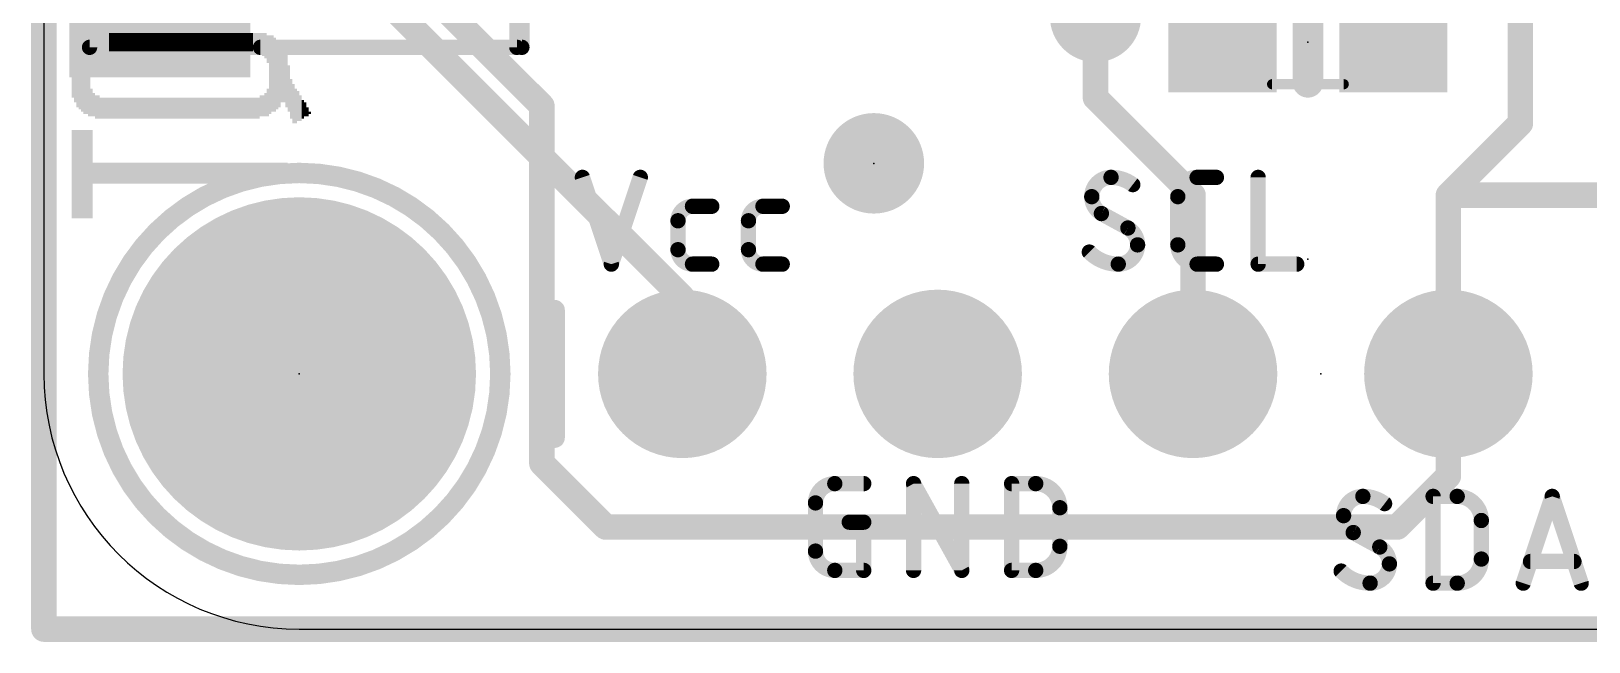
# Model space of a CAD drawing. Extents: x -0.1 to 25.5, y -0.1 to 17.9.
# Drawn here: x -0.13 to 15.37, y -0.13 to 5.95 of the extents above; entities that cross this region are included whole.
import ezdxf

# ---------------------------------------------------------------- set-up
doc = ezdxf.new("R2010")
doc.units = 0
for name, color, linetype in [('1', 12, 'CONTINUOUS'), ('16', 5, 'CONTINUOUS'), ('17', 110, 'CONTINUOUS'), ('18', 110, 'CONTINUOUS'), ('20', 4, 'CONTINUOUS'), ('21', 40, 'CONTINUOUS'), ('22', 6, 'CONTINUOUS'), ('23', 53, 'CONTINUOUS'), ('24', 53, 'CONTINUOUS'), ('51', 253, 'CONTINUOUS')]:
    doc.layers.add(name, color=color, linetype=linetype)

# ---------------------------------------------------------------- blocks, each defined once
blk = doc.blocks.new('RECT')
blk.add_solid([(-0.5, -0.5), (0.5, -0.5), (-0.5, 0.5), (0.5, 0.5)])
blk = doc.blocks.new('PIE')
at = {"const_width": 0.5}
blk.add_lwpolyline([(0, -0.25, 1), (0, 0.25, 1), (0, -0.25)], format="xyb", dxfattribs=at)
blk = doc.blocks.new('ROUNDP')
at = {"const_width": 0.5}
blk.add_lwpolyline([(0, -0.25, 1), (0, 0.25, 1), (0, -0.25)], format="xyb", dxfattribs=at)
blk = doc.blocks.new('ROUNDV')
at = {"const_width": 0.5}
blk.add_lwpolyline([(0, -0.25, 1), (0, 0.25, 1), (0, -0.25)], format="xyb", dxfattribs=at)

msp = doc.modelspace()

# ---------------------------------------------------------------- linework, layer by layer
at = {"layer": '1', "const_width": 0.254}
for points in [[(13.423, 5.842), (13.423, 7.532)], [(11.723, 7.454), (11.723, 5.842)], [(14.6861, 7.128), (14.6861, 5.0341)], [(6.35, 3.302), (2.794, 6.858)], [(10.4599, 6.096), (10.4599, 5.2881)], [(10.4599, 5.2881), (11.43, 4.318)], [(14.6861, 5.0341), (13.97, 4.318)], [(11.43, 4.318), (11.43, 2.54)], [(13.97, 4.318), (13.97, 2.54)], [(20.066, 4.318), (13.97, 4.318)], [(6.35, 3.302), (6.35, 2.54)]]:
    msp.add_lwpolyline(points, dxfattribs=at)
at = {"layer": '1', "const_width": 0.127}
for points in [[(11.6595, 5.842, 1), (11.7865, 5.842)], [(13.3595, 5.842, 1), (13.4865, 5.842)], [(10.5048, 5.333, 1), (10.415, 5.2432)], [(10.3964, 5.2881, 1), (10.5234, 5.2881)], [(14.731, 4.9892, 1), (14.6412, 5.079)], [(14.6226, 5.0341, 1), (14.7496, 5.0341)], [(11.4935, 4.318, 1), (11.3665, 4.318)], [(11.3851, 4.2731, 1), (11.4749, 4.3629)], [(14.0335, 4.318, 1), (13.9065, 4.318)], [(13.97, 4.3815, 1), (13.97, 4.2545)], [(13.9251, 4.3629, 1), (14.0149, 4.2731)], [(6.4135, 3.302, 1), (6.2865, 3.302)], [(6.3051, 3.2571, 1), (6.3949, 3.3469)], [(6.2865, 2.54, 1), (6.4135, 2.54)], [(11.3665, 2.54, 1), (11.4935, 2.54)], [(13.9065, 2.54, 1), (14.0335, 2.54)]]:
    msp.add_lwpolyline(points, format="xyb", dxfattribs=at)
at = {"layer": '16', "const_width": 0.254}
for points in [[(0, 17.78), (0, 0)], [(4.953, 5.207), (3.5774, 6.5826)], [(4.953, 1.651), (4.953, 5.207)], [(13.97, 2.54), (13.97, 1.524)], [(5.588, 1.016), (4.953, 1.651)], [(13.97, 1.524), (13.462, 1.016)], [(13.462, 1.016), (5.588, 1.016)], [(0, 0), (25.4, 0)]]:
    msp.add_lwpolyline(points, dxfattribs=at)
at = {"layer": '16', "const_width": 0.127}
for points in [[(5.0165, 5.207, 1), (4.8895, 5.207)], [(4.9081, 5.1621, 1), (4.9979, 5.2519)], [(14.0335, 2.54, 1), (13.9065, 2.54)], [(4.9979, 1.6959, 1), (4.9081, 1.6061)], [(4.8895, 1.651, 1), (5.0165, 1.651)], [(13.9065, 1.524, 1), (14.0335, 1.524)], [(14.0149, 1.4791, 1), (13.9251, 1.5689)], [(5.588, 1.0795, 1), (5.588, 0.9525)], [(5.5431, 0.9711, 1), (5.6329, 1.0609)], [(13.4171, 1.0609, 1), (13.5069, 0.9711)], [(13.462, 0.9525, 1), (13.462, 1.0795)], [(0, 0.0635, 1), (0, -0.0635)], [(-0.0635, 0, 1), (0.0635, 0)]]:
    msp.add_lwpolyline(points, format="xyb", dxfattribs=at)
at = {"layer": '20'}
for p, q in [((0, 15.24), (0, 2.54)), ((2.54, 0), (22.86, 0))]:
    msp.add_line(p, q, dxfattribs=at)
msp.add_arc((2.54, 2.54), 2.54, 180, 270, dxfattribs=at)
at = {"layer": '21'}
for points, const_width in [([(4.754, 6.99), (4.754, 5.79)], 0.1524), ([(12.573, 6.242), (12.573, 5.442)], 0.3048), ([(4.754, 5.79), (2.154, 5.79)], 0.1524), ([(5.3561, 4.4958), (5.644, 3.6322)], 0.1524), ([(5.644, 3.6322), (5.9318, 4.4958)], 0.1524), ([(11.4706, 4.4958), (11.6625, 4.4958)], 0.1524), ([(12.0776, 4.4958), (12.0776, 3.6322)], 0.1524), ([(11.2787, 3.8241), (11.2787, 4.3039)], 0.1524), ([(6.451, 4.2079), (6.6429, 4.2079)], 0.1524), ([(7.152, 4.2079), (7.3439, 4.2079)], 0.1524), ([(10.7824, 3.992), (10.5185, 4.136)], 0.1524), ([(6.307, 3.7761), (6.307, 4.064)], 0.1524), ([(7.0081, 3.7761), (7.0081, 4.064)], 0.1524), ([(6.6429, 3.6322), (6.451, 3.6322)], 0.1524), ([(7.3439, 3.6322), (7.152, 3.6322)], 0.1524), ([(11.6625, 3.6322), (11.4706, 3.6322)], 0.1524), ([(12.0776, 3.6322), (12.4614, 3.6322)], 0.1524), ([(7.8667, 1.4478), (8.1545, 1.4478)], 0.1524), ([(8.6501, 0.5842), (8.6501, 1.4478)], 0.1524), ([(8.6501, 1.4478), (9.1299, 0.5842)], 0.1524), ([(9.1299, 0.5842), (9.1299, 1.4478)], 0.1524), ([(9.6255, 0.5842), (9.6255, 1.4478)], 0.1524), ([(9.6255, 1.4478), (9.8654, 1.4478)], 0.1524), ([(13.8179, 0.4572), (13.8179, 1.3208)], 0.1524), ([(13.8179, 1.3208), (14.0578, 1.3208)], 0.1524), ([(14.7148, 0.4572), (15.0026, 1.3208)], 0.1524), ([(15.0026, 1.3208), (15.2905, 0.4572)], 0.1524), ([(7.6748, 0.7761), (7.6748, 1.2559)], 0.1524), ([(10.1052, 1.2079), (10.1052, 0.8241)], 0.1524), ([(8.0106, 1.064), (8.1545, 1.064)], 0.1524), ([(8.1545, 1.064), (8.1545, 0.5842)], 0.1524), ([(14.2977, 1.0809), (14.2977, 0.6971)], 0.1524), ([(13.2873, 0.817), (13.0234, 0.961)], 0.1524), ([(8.1545, 0.5842), (7.8667, 0.5842)], 0.1524), ([(9.8654, 0.5842), (9.6255, 0.5842)], 0.1524), ([(15.2185, 0.6731), (14.7867, 0.6731)], 0.1524), ([(14.0578, 0.4572), (13.8179, 0.4572)], 0.1524)]:
    msp.add_lwpolyline(points, dxfattribs=dict(at, const_width=const_width))
for points, const_width in [([(2.154, 5.8281, 1), (2.154, 5.7519)], 0.0762), ([(4.7159, 5.79, 1), (4.7921, 5.79)], 0.0762), ([(4.754, 5.7519, 1), (4.754, 5.8281)], 0.0762), ([(12.4968, 5.442, 1), (12.6492, 5.442)], 0.1524), ([(2.54, 0.54, 1), (2.54, 4.54, 1), (2.54, 0.54)], 0.2032), ([(5.3922, 4.5078, 1), (5.32, 4.4838)], 0.0762), ([(5.968, 4.4838, 1), (5.8957, 4.5078)], 0.0762), ([(10.6145, 4.4958, 0.4142), (10.4226, 4.3039)], 0.1524), ([(10.8304, 4.4238, 0.1623), (10.6145, 4.4958)], 0.1524), ([(10.6145, 4.5339, 1), (10.6145, 4.4577)], 0.0762), ([(10.6145, 4.4577, 1), (10.6145, 4.5339)], 0.0762), ([(11.4706, 4.4958, 0.4142), (11.2787, 4.3039)], 0.1524), ([(11.4706, 4.5339, 1), (11.4706, 4.4577)], 0.0762), ([(11.4706, 4.4577, 1), (11.4706, 4.5339)], 0.0762), ([(11.6625, 4.4577, 1), (11.6625, 4.5339)], 0.0762), ([(12.1157, 4.4958, 1), (12.0395, 4.4958)], 0.0762), ([(10.4226, 4.3039, 0.2656), (10.5185, 4.136)], 0.1524), ([(10.4607, 4.3039, 1), (10.3845, 4.3039)], 0.0762), ([(10.3845, 4.3039, 1), (10.4607, 4.3039)], 0.0762), ([(10.8075, 4.3934, 1), (10.8533, 4.4543)], 0.0762), ([(11.3168, 4.3039, 1), (11.2406, 4.3039)], 0.0762), ([(11.2406, 4.3039, 1), (11.3168, 4.3039)], 0.0762), ([(6.451, 4.2079, 0.4142), (6.307, 4.064)], 0.1524), ([(6.451, 4.246, 1), (6.451, 4.1698)], 0.0762), ([(6.451, 4.1698, 1), (6.451, 4.246)], 0.0762), ([(6.6429, 4.1698, 1), (6.6429, 4.246)], 0.0762), ([(7.152, 4.2079, 0.4142), (7.0081, 4.064)], 0.1524), ([(7.152, 4.246, 1), (7.152, 4.1698)], 0.0762), ([(7.152, 4.1698, 1), (7.152, 4.246)], 0.0762), ([(7.3439, 4.1698, 1), (7.3439, 4.246)], 0.0762), ([(10.5368, 4.1694, 1), (10.5003, 4.1025)], 0.0762), ([(10.4992, 4.1031, 1), (10.5379, 4.1688)], 0.0762), ([(6.3451, 4.064, 1), (6.2689, 4.064)], 0.0762), ([(6.2689, 4.064, 1), (6.3451, 4.064)], 0.0762), ([(7.0462, 4.064, 1), (6.97, 4.064)], 0.0762), ([(6.97, 4.064, 1), (7.0462, 4.064)], 0.0762), ([(10.8018, 4.0249, 1), (10.7631, 3.9592)], 0.0762), ([(10.8784, 3.8241, 0.2656), (10.7824, 3.992)], 0.1524), ([(10.7642, 3.9586, 1), (10.8007, 4.0255)], 0.0762), ([(10.6865, 3.6322, 0.4142), (10.8784, 3.8241)], 0.1524), ([(10.9165, 3.8241, 1), (10.8403, 3.8241)], 0.0762), ([(11.2787, 3.8241, 0.4142), (11.4706, 3.6322)], 0.1524), ([(11.3168, 3.8241, 1), (11.2406, 3.8241)], 0.0762), ([(6.307, 3.7761, 0.4142), (6.451, 3.6322)], 0.1524), ([(6.3451, 3.7761, 1), (6.2689, 3.7761)], 0.0762), ([(6.2689, 3.7761, 1), (6.3451, 3.7761)], 0.0762), ([(7.0081, 3.7761, 0.4142), (7.152, 3.6322)], 0.1524), ([(7.0462, 3.7761, 1), (6.97, 3.7761)], 0.0762), ([(6.97, 3.7761, 1), (7.0462, 3.7761)], 0.0762), ([(10.4257, 3.779, 1), (10.3715, 3.7253)], 0.0762), ([(10.3986, 3.7521, 0.2), (10.6865, 3.6322)], 0.1524), ([(10.8403, 3.8241, 1), (10.9165, 3.8241)], 0.0762), ([(11.2406, 3.8241, 1), (11.3168, 3.8241)], 0.0762), ([(5.6078, 3.6442, 1), (5.6801, 3.6202)], 0.0762), ([(5.6078, 3.6202, 1), (5.6801, 3.6442)], 0.0762), ([(6.451, 3.6703, 1), (6.451, 3.5941)], 0.0762), ([(6.451, 3.5941, 1), (6.451, 3.6703)], 0.0762), ([(6.6429, 3.5941, 1), (6.6429, 3.6703)], 0.0762), ([(7.152, 3.6703, 1), (7.152, 3.5941)], 0.0762), ([(7.152, 3.5941, 1), (7.152, 3.6703)], 0.0762), ([(7.3439, 3.5941, 1), (7.3439, 3.6703)], 0.0762), ([(10.6865, 3.6703, 1), (10.6865, 3.5941)], 0.0762), ([(10.6865, 3.5941, 1), (10.6865, 3.6703)], 0.0762), ([(11.4706, 3.6703, 1), (11.4706, 3.5941)], 0.0762), ([(11.4706, 3.5941, 1), (11.4706, 3.6703)], 0.0762), ([(11.6625, 3.5941, 1), (11.6625, 3.6703)], 0.0762), ([(12.0776, 3.6703, 1), (12.0776, 3.5941)], 0.0762), ([(12.0395, 3.6322, 1), (12.1157, 3.6322)], 0.0762), ([(12.4614, 3.5941, 1), (12.4614, 3.6703)], 0.0762), ([(7.8667, 1.4478, 0.4142), (7.6748, 1.2559)], 0.1524), ([(7.8667, 1.4859, 1), (7.8667, 1.4097)], 0.0762), ([(7.8667, 1.4097, 1), (7.8667, 1.4859)], 0.0762), ([(8.1545, 1.4097, 1), (8.1545, 1.4859)], 0.0762), ([(8.6882, 1.4478, 1), (8.612, 1.4478)], 0.0762), ([(8.6834, 1.4663, 1), (8.6168, 1.4293)], 0.0762), ([(9.168, 1.4478, 1), (9.0918, 1.4478)], 0.0762), ([(9.6636, 1.4478, 1), (9.5874, 1.4478)], 0.0762), ([(9.6255, 1.4859, 1), (9.6255, 1.4097)], 0.0762), ([(10.1052, 1.2079, 0.4142), (9.8654, 1.4478)], 0.1524), ([(9.8654, 1.4859, 1), (9.8654, 1.4097)], 0.0762), ([(9.8654, 1.4097, 1), (9.8654, 1.4859)], 0.0762), ([(13.1194, 1.3208, 0.4142), (12.9275, 1.1289)], 0.1524), ([(13.3353, 1.2488, 0.1623), (13.1194, 1.3208)], 0.1524), ([(13.1194, 1.3589, 1), (13.1194, 1.2827)], 0.0762), ([(13.1194, 1.2827, 1), (13.1194, 1.3589)], 0.0762), ([(13.856, 1.3208, 1), (13.7798, 1.3208)], 0.0762), ([(13.8179, 1.3589, 1), (13.8179, 1.2827)], 0.0762), ([(14.2977, 1.0809, 0.4142), (14.0578, 1.3208)], 0.1524), ([(14.0578, 1.3589, 1), (14.0578, 1.2827)], 0.0762), ([(14.0578, 1.2827, 1), (14.0578, 1.3589)], 0.0762), ([(15.0388, 1.3328, 1), (14.9665, 1.3088)], 0.0762), ([(15.0388, 1.3088, 1), (14.9665, 1.3328)], 0.0762), ([(7.7129, 1.2559, 1), (7.6367, 1.2559)], 0.0762), ([(7.6367, 1.2559, 1), (7.7129, 1.2559)], 0.0762), ([(10.1433, 1.2079, 1), (10.0671, 1.2079)], 0.0762), ([(10.0671, 1.2079, 1), (10.1433, 1.2079)], 0.0762), ([(13.3124, 1.2184, 1), (13.3581, 1.2793)], 0.0762), ([(8.0106, 1.1021, 1), (8.0106, 1.0259)], 0.0762), ([(8.1926, 1.064, 1), (8.1164, 1.064)], 0.0762), ([(8.1545, 1.0259, 1), (8.1545, 1.1021)], 0.0762), ([(12.9275, 1.1289, 0.2656), (13.0234, 0.961)], 0.1524), ([(12.9656, 1.1289, 1), (12.8894, 1.1289)], 0.0762), ([(12.8894, 1.1289, 1), (12.9656, 1.1289)], 0.0762), ([(14.3358, 1.0809, 1), (14.2596, 1.0809)], 0.0762), ([(14.2596, 1.0809, 1), (14.3358, 1.0809)], 0.0762), ([(13.0417, 0.9944, 1), (13.0052, 0.9275)], 0.0762), ([(13.0041, 0.9281, 1), (13.0428, 0.9938)], 0.0762), ([(7.6748, 0.7761, 0.4142), (7.8667, 0.5842)], 0.1524), ([(7.7129, 0.7761, 1), (7.6367, 0.7761)], 0.0762), ([(7.6367, 0.7761, 1), (7.7129, 0.7761)], 0.0762), ([(9.8654, 0.5842, 0.4142), (10.1052, 0.8241)], 0.1524), ([(10.1433, 0.8241, 1), (10.0671, 0.8241)], 0.0762), ([(10.0671, 0.8241, 1), (10.1433, 0.8241)], 0.0762), ([(13.3067, 0.8499, 1), (13.268, 0.7842)], 0.0762), ([(13.3833, 0.6491, 0.2656), (13.2873, 0.817)], 0.1524), ([(13.2691, 0.7836, 1), (13.3056, 0.8505)], 0.0762), ([(7.8667, 0.6223, 1), (7.8667, 0.5461)], 0.0762), ([(7.8667, 0.5461, 1), (7.8667, 0.6223)], 0.0762), ([(8.1164, 0.5842, 1), (8.1926, 0.5842)], 0.0762), ([(8.1545, 0.5461, 1), (8.1545, 0.6223)], 0.0762), ([(8.612, 0.5842, 1), (8.6882, 0.5842)], 0.0762), ([(9.0918, 0.5842, 1), (9.168, 0.5842)], 0.0762), ([(9.0966, 0.5657, 1), (9.1632, 0.6027)], 0.0762), ([(9.6255, 0.6223, 1), (9.6255, 0.5461)], 0.0762), ([(9.5874, 0.5842, 1), (9.6636, 0.5842)], 0.0762), ([(9.8654, 0.6223, 1), (9.8654, 0.5461)], 0.0762), ([(9.8654, 0.5461, 1), (9.8654, 0.6223)], 0.0762), ([(12.9305, 0.604, 1), (12.8764, 0.5503)], 0.0762), ([(12.9035, 0.5771, 0.2), (13.1914, 0.4572)], 0.1524), ([(13.1914, 0.4572, 0.4142), (13.3833, 0.6491)], 0.1524), ([(13.4214, 0.6491, 1), (13.3452, 0.6491)], 0.0762), ([(13.3452, 0.6491, 1), (13.4214, 0.6491)], 0.0762), ([(14.0578, 0.4572, 0.4142), (14.2977, 0.6971)], 0.1524), ([(14.3358, 0.6971, 1), (14.2596, 0.6971)], 0.0762), ([(14.2596, 0.6971, 1), (14.3358, 0.6971)], 0.0762), ([(14.7867, 0.7112, 1), (14.7867, 0.635)], 0.0762), ([(15.2185, 0.635, 1), (15.2185, 0.7112)], 0.0762), ([(13.1914, 0.4953, 1), (13.1914, 0.4191)], 0.0762), ([(13.1914, 0.4191, 1), (13.1914, 0.4953)], 0.0762), ([(13.8179, 0.4953, 1), (13.8179, 0.4191)], 0.0762), ([(13.7798, 0.4572, 1), (13.856, 0.4572)], 0.0762), ([(14.0578, 0.4953, 1), (14.0578, 0.4191)], 0.0762), ([(14.0578, 0.4191, 1), (14.0578, 0.4953)], 0.0762), ([(14.6786, 0.4692, 1), (14.7509, 0.4452)], 0.0762), ([(15.2544, 0.4452, 1), (15.3267, 0.4692)], 0.0762)]:
    msp.add_lwpolyline(points, format="xyb", dxfattribs=dict(at, const_width=const_width))
at = {"layer": '23'}
for p in [(12.573, 5.842), (8.255, 4.6355), (2.54, 2.54), (12.7, 2.54)]:
    msp.add_point(p, dxfattribs=at)
at = {"layer": '24'}
msp.add_point((12.573, 3.683), dxfattribs=at)
at = {"layer": '51'}
for points, const_width in [([(0.454, 5.79), (0.454, 11.89)], 0.1524), ([(4.704, 11.89), (4.704, 5.79)], 0.1524), ([(4.704, 5.79), (0.454, 5.79)], 0.1524), ([(12.217, 5.423), (12.929, 5.423)], 0.1016), ([(5.08, 3.175), (5.08, 1.905)], 0.2032)]:
    msp.add_lwpolyline(points, dxfattribs=dict(at, const_width=const_width))
for points, const_width in [([(0.454, 5.8281, 1), (0.454, 5.7519)], 0.0762), ([(0.4159, 5.79, 1), (0.4921, 5.79)], 0.0762), ([(4.6659, 5.79, 1), (4.7421, 5.79)], 0.0762), ([(4.704, 5.7519, 1), (4.704, 5.8281)], 0.0762), ([(12.217, 5.4484, 1), (12.217, 5.3976)], 0.0508), ([(12.929, 5.3976, 1), (12.929, 5.4484)], 0.0508), ([(5.1308, 3.175, 1), (5.0292, 3.175)], 0.1016), ([(5.0292, 1.905, 1), (5.1308, 1.905)], 0.1016)]:
    msp.add_lwpolyline(points, format="xyb", dxfattribs=dict(at, const_width=const_width))

# ---------------------------------------------------------------- block references
at = {"layer": '1', "xscale": 1.8, "yscale": 1.2}
msp.add_blockref('RECT', (1.154, 6.09), dxfattribs=at)
at = {"layer": '1', "xscale": 1.075}
for p in [(11.723, 5.842), (13.423, 5.842)]:
    msp.add_blockref('RECT', p, dxfattribs=at)
at = {"layer": '1'}
msp.add_blockref('PIE', (8.255, 4.6355), dxfattribs=at)
at = {"layer": '17', "xscale": 3.516, "yscale": 3.516}
msp.add_blockref('ROUNDP', (2.54, 2.54), dxfattribs=at)
msp.add_blockref('ROUNDP', (2.54, 2.54), dxfattribs=at)
at = {"layer": '17', "xscale": 1.6764, "yscale": 1.6764, "rotation": 90}
for p in [(6.35, 2.54), (6.35, 2.54), (8.89, 2.54), (8.89, 2.54), (11.43, 2.54), (11.43, 2.54), (13.97, 2.54), (13.97, 2.54)]:
    msp.add_blockref('ROUNDP', p, dxfattribs=at)
at = {"layer": '18', "xscale": 0.9064, "yscale": 0.9064}
msp.add_blockref('ROUNDV', (10.4599, 6.096), dxfattribs=at)
msp.add_blockref('ROUNDV', (10.4599, 6.096), dxfattribs=at)
at = {"layer": '22', "rotation": 270}
for p, xscale, yscale in [((0.4502, 5.5067), 0.8077, 0.0231), ((0.4733, 5.7721), 0.2769, 0.0231), ((0.4964, 5.8064), 0.254, 0.0231), ((0.5196, 5.8179), 0.2311, 0.0231), ((0.5427, 5.8306), 0.2057, 0.0231), ((0.5658, 5.8306), 0.2057, 0.0231), ((0.5889, 5.8306), 0.2057, 0.0231), ((0.612, 5.8306), 0.2057, 0.0231), ((0.635, 5.8306), 0.2057, 0.0229), ((0.658, 5.842), 0.1829, 0.0231), ((0.6811, 5.842), 0.1829, 0.0231), ((0.7042, 5.842), 0.1829, 0.0231), ((0.7273, 5.842), 0.1829, 0.0231), ((0.7504, 5.842), 0.1829, 0.0231), ((0.7736, 5.842), 0.1829, 0.0231), ((0.7967, 5.842), 0.1829, 0.0231), ((0.8198, 5.842), 0.1829, 0.0231), ((0.8429, 5.842), 0.1829, 0.0231), ((0.866, 5.842), 0.1829, 0.0231), ((0.889, 5.842), 0.1829, 0.0229), ((0.912, 5.842), 0.1829, 0.0231), ((0.9351, 5.842), 0.1829, 0.0231), ((0.9582, 5.842), 0.1829, 0.0231), ((0.9813, 5.842), 0.1829, 0.0231), ((1.0044, 5.842), 0.1829, 0.0231), ((1.0276, 5.842), 0.1829, 0.0231), ((1.0507, 5.842), 0.1829, 0.0231), ((1.0738, 5.842), 0.1829, 0.0231), ((1.0969, 5.842), 0.1829, 0.0231), ((1.12, 5.842), 0.1829, 0.0231), ((1.143, 5.842), 0.1829, 0.0229), ((1.166, 5.842), 0.1829, 0.0231), ((1.1891, 5.842), 0.1829, 0.0231), ((1.2122, 5.842), 0.1829, 0.0231), ((1.2353, 5.842), 0.1829, 0.0231), ((1.2584, 5.842), 0.1829, 0.0231), ((1.2816, 5.842), 0.1829, 0.0231), ((1.3047, 5.842), 0.1829, 0.0231), ((1.3278, 5.842), 0.1829, 0.0231), ((1.3509, 5.842), 0.1829, 0.0231), ((1.374, 5.842), 0.1829, 0.0231), ((1.397, 5.842), 0.1829, 0.0229), ((1.42, 5.842), 0.1829, 0.0231), ((1.4431, 5.842), 0.1829, 0.0231), ((1.4662, 5.842), 0.1829, 0.0231), ((1.4893, 5.842), 0.1829, 0.0231), ((1.5124, 5.842), 0.1829, 0.0231), ((1.5356, 5.842), 0.1829, 0.0231), ((1.5587, 5.842), 0.1829, 0.0231), ((1.5818, 5.842), 0.1829, 0.0231), ((1.6049, 5.842), 0.1829, 0.0231), ((1.628, 5.842), 0.1829, 0.0231), ((1.651, 5.842), 0.1829, 0.0229), ((1.674, 5.842), 0.1829, 0.0231), ((1.6971, 5.842), 0.1829, 0.0231), ((1.7202, 5.842), 0.1829, 0.0231), ((1.7433, 5.842), 0.1829, 0.0231), ((1.7664, 5.842), 0.1829, 0.0231), ((1.7896, 5.842), 0.1829, 0.0231), ((1.8127, 5.842), 0.1829, 0.0231), ((1.8358, 5.842), 0.1829, 0.0231), ((1.8589, 5.842), 0.1829, 0.0231), ((1.882, 5.842), 0.1829, 0.0231), ((1.905, 5.842), 0.1829, 0.0229), ((1.928, 5.842), 0.1829, 0.0231), ((1.9511, 5.842), 0.1829, 0.0231), ((1.9742, 5.842), 0.1829, 0.0231), ((1.9973, 5.842), 0.1829, 0.0231), ((2.0204, 5.842), 0.1829, 0.0231), ((2.0436, 5.842), 0.1829, 0.0231), ((2.0667, 5.842), 0.1829, 0.0231), ((2.0898, 5.8306), 0.2057, 0.0231), ((2.1129, 5.8306), 0.2057, 0.0231), ((2.136, 5.8306), 0.2057, 0.0231), ((2.159, 5.8306), 0.2057, 0.0229), ((2.182, 5.8179), 0.2311, 0.0231), ((2.2051, 5.8064), 0.254, 0.0231), ((2.2282, 5.7721), 0.2769, 0.0231), ((2.2513, 5.5182), 0.7849, 0.0231), ((2.2744, 5.5296), 0.762, 0.0231), ((2.2976, 5.5182), 0.7391, 0.0231), ((0.3118, 5.5194), 0.5537, 0.0231), ((0.3349, 5.5067), 0.6248, 0.0231), ((0.358, 5.5067), 0.6706, 0.0231), ((0.381, 5.5067), 0.7163, 0.0229), ((0.404, 5.5067), 0.762, 0.0231), ((0.4271, 5.5067), 0.762, 0.0231), ((2.3207, 5.5182), 0.6934, 0.0231), ((2.3438, 5.5182), 0.6477, 0.0231), ((2.3669, 5.5309), 0.5766, 0.0231), ((2.39, 5.5194), 0.5537, 0.0231), ((0.2887, 5.508), 0.4394, 0.0231), ((2.413, 5.461), 0.5334, 0.0229), ((2.436, 5.3797), 0.4623, 0.0231), ((2.4591, 5.2769), 0.3937, 0.0231), ((2.4822, 5.2299), 0.3912, 0.0231), ((0.4733, 5.2413), 0.2769, 0.0231), ((0.4964, 5.2184), 0.2311, 0.0231), ((0.5196, 5.1956), 0.2311, 0.0231), ((0.5427, 5.1956), 0.2311, 0.0231), ((0.5658, 5.1841), 0.2083, 0.0231), ((0.5889, 5.1841), 0.2083, 0.0231), ((0.612, 5.1841), 0.2083, 0.0231), ((0.635, 5.1841), 0.2083, 0.0229), ((0.658, 5.1841), 0.2083, 0.0231), ((0.6811, 5.1841), 0.2083, 0.0231), ((0.7042, 5.1841), 0.2083, 0.0231), ((0.7273, 5.1841), 0.2083, 0.0231), ((0.7504, 5.1841), 0.2083, 0.0231), ((0.7736, 5.1841), 0.2083, 0.0231), ((0.7967, 5.1841), 0.2083, 0.0231), ((0.8198, 5.1841), 0.2083, 0.0231), ((0.8429, 5.1841), 0.2083, 0.0231), ((0.866, 5.1841), 0.2083, 0.0231), ((0.889, 5.1841), 0.2083, 0.0229), ((0.912, 5.1841), 0.2083, 0.0231), ((0.9351, 5.1841), 0.2083, 0.0231), ((0.9582, 5.1841), 0.2083, 0.0231), ((0.9813, 5.1841), 0.2083, 0.0231), ((1.0044, 5.1841), 0.2083, 0.0231), ((1.0276, 5.1841), 0.2083, 0.0231), ((1.0507, 5.1841), 0.2083, 0.0231), ((1.0738, 5.1841), 0.2083, 0.0231), ((1.0969, 5.1841), 0.2083, 0.0231), ((1.12, 5.1841), 0.2083, 0.0231), ((1.143, 5.1841), 0.2083, 0.0229), ((1.166, 5.1841), 0.2083, 0.0231), ((1.1891, 5.1841), 0.2083, 0.0231), ((1.2122, 5.1841), 0.2083, 0.0231), ((1.2353, 5.1841), 0.2083, 0.0231), ((1.2584, 5.1841), 0.2083, 0.0231), ((1.2816, 5.1841), 0.2083, 0.0231), ((1.3047, 5.1841), 0.2083, 0.0231), ((1.3278, 5.1841), 0.2083, 0.0231), ((1.3509, 5.1841), 0.2083, 0.0231), ((1.374, 5.1841), 0.2083, 0.0231), ((1.397, 5.1841), 0.2083, 0.0229), ((1.42, 5.1841), 0.2083, 0.0231), ((1.4431, 5.1841), 0.2083, 0.0231), ((1.4662, 5.1841), 0.2083, 0.0231), ((1.4893, 5.1841), 0.2083, 0.0231), ((1.5124, 5.1841), 0.2083, 0.0231), ((1.5356, 5.1841), 0.2083, 0.0231), ((1.5587, 5.1841), 0.2083, 0.0231), ((1.5818, 5.1841), 0.2083, 0.0231), ((1.6049, 5.1841), 0.2083, 0.0231), ((1.628, 5.1841), 0.2083, 0.0231), ((1.651, 5.1841), 0.2083, 0.0229), ((1.674, 5.1841), 0.2083, 0.0231), ((1.6971, 5.1841), 0.2083, 0.0231), ((1.7202, 5.1841), 0.2083, 0.0231), ((1.7433, 5.1841), 0.2083, 0.0231), ((1.7664, 5.1841), 0.2083, 0.0231), ((1.7896, 5.1841), 0.2083, 0.0231), ((1.8127, 5.1841), 0.2083, 0.0231), ((1.8358, 5.1841), 0.2083, 0.0231), ((1.8589, 5.1841), 0.2083, 0.0231), ((1.882, 5.1841), 0.2083, 0.0231), ((1.905, 5.1841), 0.2083, 0.0229), ((1.928, 5.1841), 0.2083, 0.0231), ((1.9511, 5.1841), 0.2083, 0.0231), ((1.9742, 5.1841), 0.2083, 0.0231), ((1.9973, 5.1841), 0.2083, 0.0231), ((2.0204, 5.1841), 0.2083, 0.0231), ((2.0436, 5.1841), 0.2083, 0.0231), ((2.0667, 5.1841), 0.2083, 0.0231), ((2.0898, 5.1841), 0.2083, 0.0231), ((2.1129, 5.1841), 0.2083, 0.0231), ((2.136, 5.1841), 0.2083, 0.0231), ((2.159, 5.207), 0.2083, 0.0229), ((2.182, 5.207), 0.2083, 0.0231), ((2.2051, 5.2184), 0.2311, 0.0231), ((2.2282, 5.2413), 0.2769, 0.0231), ((2.5053, 5.207), 0.3454, 0.0231), ((2.5284, 5.207), 0.2997, 0.0231), ((2.5516, 5.1841), 0.254, 0.0231), ((2.5747, 5.1727), 0.1854, 0.0231), ((2.5978, 5.1727), 0.1397, 0.0231), ((2.6209, 5.1486), 0.0914, 0.0231), ((2.644, 5.1372), 0.0229, 0.0231), ((0.2887, 4.5263), 0.8788, 0.0231), ((0.3118, 4.5263), 0.8788, 0.0231), ((0.3349, 4.5263), 0.8788, 0.0231), ((0.358, 4.5263), 0.8788, 0.0231), ((0.381, 4.5263), 0.8788, 0.0229), ((0.404, 4.5263), 0.8788, 0.0231), ((0.4271, 4.5263), 0.8788, 0.0231), ((0.4502, 4.5263), 0.8788, 0.0231), ((0.4733, 4.5263), 0.8788, 0.0231), ((0.4964, 4.5364), 0.2083, 0.0231), ((0.5196, 4.5364), 0.2083, 0.0231), ((0.5427, 4.5364), 0.2083, 0.0231), ((0.5658, 4.5364), 0.2083, 0.0231), ((0.5889, 4.5364), 0.2083, 0.0231), ((0.612, 4.5364), 0.2083, 0.0231), ((0.635, 4.5364), 0.2083, 0.0229), ((0.658, 4.5364), 0.2083, 0.0231), ((0.6811, 4.5364), 0.2083, 0.0231), ((0.7042, 4.5364), 0.2083, 0.0231), ((0.7273, 4.5364), 0.2083, 0.0231), ((0.7504, 4.5364), 0.2083, 0.0231), ((0.7736, 4.5364), 0.2083, 0.0231), ((0.7967, 4.5364), 0.2083, 0.0231), ((0.8198, 4.5364), 0.2083, 0.0231), ((0.8429, 4.5364), 0.2083, 0.0231), ((0.866, 4.5364), 0.2083, 0.0231), ((0.889, 4.5364), 0.2083, 0.0229), ((0.912, 4.5364), 0.2083, 0.0231), ((0.9351, 4.5364), 0.2083, 0.0231), ((0.9582, 4.5364), 0.2083, 0.0231), ((0.9813, 4.5364), 0.2083, 0.0231), ((1.0044, 4.5364), 0.2083, 0.0231), ((1.0276, 4.5364), 0.2083, 0.0231), ((1.0507, 4.5364), 0.2083, 0.0231), ((1.0738, 4.5364), 0.2083, 0.0231), ((1.0969, 4.5364), 0.2083, 0.0231), ((1.12, 4.5364), 0.2083, 0.0231), ((1.143, 4.5364), 0.2083, 0.0229), ((1.166, 4.5364), 0.2083, 0.0231), ((1.1891, 4.5364), 0.2083, 0.0231), ((1.2122, 4.5364), 0.2083, 0.0231), ((1.2353, 4.5364), 0.2083, 0.0231), ((1.2584, 4.5364), 0.2083, 0.0231), ((1.2816, 4.5364), 0.2083, 0.0231), ((1.3047, 4.5364), 0.2083, 0.0231), ((1.3278, 4.5364), 0.2083, 0.0231), ((1.3509, 4.5364), 0.2083, 0.0231), ((1.374, 4.5364), 0.2083, 0.0231), ((1.397, 4.5364), 0.2083, 0.0229), ((1.42, 4.5364), 0.2083, 0.0231), ((1.4431, 4.5364), 0.2083, 0.0231), ((1.4662, 4.5364), 0.2083, 0.0231), ((1.4893, 4.5364), 0.2083, 0.0231), ((1.5124, 4.5364), 0.2083, 0.0231), ((1.5356, 4.5364), 0.2083, 0.0231), ((1.5587, 4.5364), 0.2083, 0.0231), ((1.5818, 4.5364), 0.2083, 0.0231), ((1.6049, 4.5364), 0.2083, 0.0231), ((1.628, 4.5364), 0.2083, 0.0231), ((1.651, 4.5364), 0.2083, 0.0229), ((1.674, 4.5364), 0.2083, 0.0231), ((1.6971, 4.5364), 0.2083, 0.0231), ((1.7202, 4.5364), 0.2083, 0.0231), ((1.7433, 4.5364), 0.2083, 0.0231), ((1.7664, 4.5364), 0.2083, 0.0231), ((1.7896, 4.5364), 0.2083, 0.0231), ((1.8127, 4.5364), 0.2083, 0.0231), ((1.8358, 4.5364), 0.2083, 0.0231), ((1.8589, 4.5364), 0.2083, 0.0231), ((1.882, 4.5364), 0.2083, 0.0231), ((1.905, 4.5364), 0.2083, 0.0229), ((1.928, 4.5364), 0.2083, 0.0231), ((1.9511, 4.5364), 0.2083, 0.0231), ((1.9742, 4.5364), 0.2083, 0.0231), ((1.9973, 4.5364), 0.2083, 0.0231), ((2.0204, 4.5364), 0.2083, 0.0231), ((2.0436, 4.5364), 0.2083, 0.0231), ((2.0667, 4.5364), 0.2083, 0.0231), ((2.0898, 4.5364), 0.2083, 0.0231), ((2.1129, 4.5364), 0.2083, 0.0231), ((2.136, 4.5364), 0.2083, 0.0231), ((2.159, 4.5364), 0.2083, 0.0229), ((2.182, 4.5364), 0.2083, 0.0231), ((2.2051, 4.5364), 0.2083, 0.0231), ((2.2282, 4.5364), 0.2083, 0.0231), ((2.2513, 4.5364), 0.2083, 0.0231), ((2.2744, 4.5364), 0.2083, 0.0231), ((2.2976, 4.5364), 0.2083, 0.0231), ((2.3207, 4.5364), 0.2083, 0.0231), ((2.3438, 4.5364), 0.2083, 0.0231), ((2.3669, 4.5364), 0.2083, 0.0231), ((2.39, 4.5364), 0.2083, 0.0231), ((2.413, 4.5364), 0.2083, 0.0229)]:
    msp.add_blockref('RECT', p, dxfattribs=dict(at, xscale=xscale, yscale=yscale))
at = {"layer": '51'}
for p, xscale, yscale in [((11.9848, 5.8471), 0.5001, 0.95), ((13.1532, 5.8471), 0.5001, 0.95), ((6.35, 2.54), 0.508, 0.508), ((8.89, 2.54), 0.508, 0.508), ((11.43, 2.54), 0.508, 0.508), ((13.97, 2.54), 0.508, 0.508)]:
    msp.add_blockref('RECT', p, dxfattribs=dict(at, xscale=xscale, yscale=yscale))

doc.saveas('drawing.dxf')
